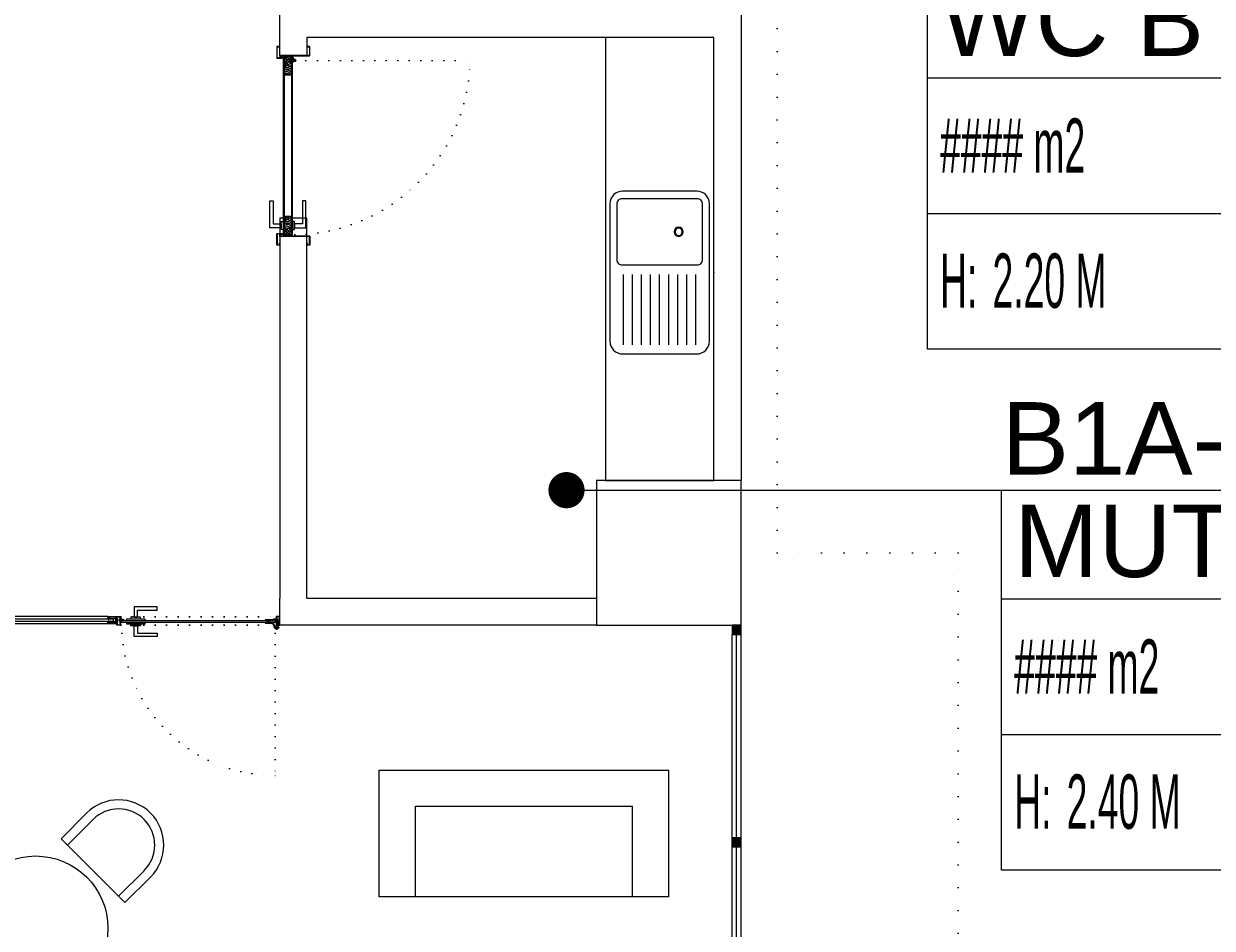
# Model space of a CAD drawing. Header units: metres. Extents: x -19121 to 152404, y -12107 to 46241.
# Drawn here: x 88043 to 88700, y 1433 to 1933 of the extents above; entities that cross this region are included whole.
import ezdxf
from ezdxf.enums import TextEntityAlignment as Align

# ---------------------------------------------------------------- set-up
doc = ezdxf.new("R2010")
doc.units = ezdxf.units.M
doc.header["$LTSCALE"] = 50
doc.header["$MEASUREMENT"] = 0
for name, pattern in [('DASHDOT', [25.4, 12.7, -6.35, 0, -6.35]), ('DOT2', [0.125, 0, -0.125]), ('HIDDEN', [0.375, 0.25, -0.125])]:
    doc.linetypes.add(name, pattern=pattern)
doc.layers.get('0').update_dxf_attribs({"color": 9, "lineweight": 9})
for name, color, linetype, lineweight in [('0 @ 1', 9, 'Continuous', 9), ('00', 9, 'Continuous', 9), ('01', 9, 'Continuous', 9), ('05', 9, 'Continuous', 9), ('05V', 9, 'Continuous', 9), ('06C', 9, 'Continuous', 9), ('06C @ 1', 9, 'Continuous', 9), ('06D', 9, 'Continuous', 9), ('07K', 9, 'Continuous', 9), ('09', 9, 'Continuous', 9), ('10', 9, 'Continuous', 9), ('12', 9, 'Continuous', 9), ('15', 9, 'Continuous', 9), ('20', 9, 'DOT2', 9), ('21_mahal200', 9, 'Continuous', 9)]:
    doc.layers.add(name, color=color, linetype=linetype, lineweight=lineweight)
doc.styles.add('Arial', font='arial.ttf', dxfattribs={"height": 2.5})
doc.styles.add('MuuM_TEXT-STANDART', font='ARIALN.TTF')
doc.dimstyles.new('MuuM_DIM200', dxfattribs={"dimscale": 20, "dimtxt": 2, "dimasz": 1, "dimexe": 1, "dimexo": 1, "dimgap": 1, "dimtad": 1, "dimdec": 1, "dimrnd": 0.5, "dimdsep": 46, "dimtxsty": 'MuuM_TEXT-STANDART', "dimblk": 'ARCHTICK', "dimcen": 0, "dimdle": 0.15, "dimclrd": 256, "dimclre": 256, "dimclrt": 256, "dimadec": 0, "dimazin": 0, "dimtfac": 5, "dimtdec": 1, "dimtix": 1, "dimtmove": 2, "dimatfit": 3, "dimldrblk": 'DOT', "dimfxl": 3, "dimfxlon": 1, "dimtolj": 1, "dimlwd": -1, "dimlwe": -1, "dimarcsym": 0})
pattern_1 = [(225, (-604.72494, -2171.82614), (-0.0883883476, 0.0883883476), []), (135, (-604.72494, -2171.82614), (0.0883883476, 0.0883883476), [])]

# ---------------------------------------------------------------- blocks, each defined once
blk = doc.blocks.new('p-kolon_80x80')
blk.add_lwpolyline([(-40, -40), (40, -40), (40, 40), (-40, 40)], close=True)
blk = doc.blocks.new('1.Bod.Ara.Sitatik Elk')
at = {"layer": '01'}
blk.add_blockref('p-kolon_80x80', (4400, -6990), dxfattribs=at)
blk = doc.blocks.new('_ArchTick')
at = {"color": 0, "linetype": 'ByBlock', "const_width": 0.15}
blk.add_lwpolyline([(-0.5, -0.5), (0.5, 0.5)], dxfattribs=at)
blk = doc.blocks.new('_Dot')
at = {"color": 0, "linetype": 'ByBlock', "lineweight": -2}
blk.add_line((-0.5, 0), (-1, 0), dxfattribs=at)
at = {"color": 0, "linetype": 'ByBlock', "const_width": 0.5}
blk.add_lwpolyline([(-0.25, 0, 1), (0.25, 0, 1)], format="xyb", close=True, dxfattribs=at)
blk = doc.blocks.new('0_roomno2')
blk.add_lwpolyline([(19.375, -10.5), (0, -10.5), (0, 0), (19.375, 0)], close=True)
for points in [[(0, -3), (19.375, -3)], [(8.125, -3), (8.125, -10.5)], [(11.875, -3), (11.875, -10.5)], [(15.625, -3), (15.625, -10.5)], [(0, -6.75), (8.125, -6.75)]]:
    blk.add_lwpolyline(points)
at = {"style": 'MuuM_TEXT-STANDART', "width": 0.6}
blk.add_text('H:', height=1.5, dxfattribs=at).set_placement((0.35, -8.608), align=Align.MIDDLE_LEFT)
at = {"style": 'Arial'}
blk.add_attdef('ODANO', (0, 1.17), '', height=2, dxfattribs=at)
blk.add_attdef('MEKANADI', text='', height=2, dxfattribs=at).set_placement((0.35, -3), align=Align.BOTTOM_LEFT)
at = {"style": 'MuuM_TEXT-STANDART', "width": 0.6}
for tag, p in [('YER01', (10, -4.5)), ('TAVAN01', (13.75, -4.5)), ('DUVAR01', (17.5, -4.5)), ('YER02', (10, -6.75)), ('TAVAN02', (13.75, -6.75)), ('DUVAR02', (17.5, -6.75)), ('YER03', (10, -9)), ('TAVAN03', (13.75, -9)), ('DUVAR03', (17.5, -9))]:
    blk.add_attdef(tag, text='', height=1.5, dxfattribs=at).set_placement(p, align=Align.MIDDLE_CENTER)
for tag, p in [('M2', (0.35, -4.875)), ('TEMIZTAVANYUKSEKLIGI', (1.8, -8.608))]:
    blk.add_attdef(tag, text='', height=1.5, dxfattribs=at).set_placement(p, align=Align.MIDDLE_LEFT)
blk = doc.blocks.new('gr-p-birim eleman')
blk.add_lwpolyline([(-1, 0), (0, 0), (0, 1), (-1, 1)], close=True)
blk = doc.blocks.new('p-tef_porsche')
at = {"linetype": 'Continuous', "lineweight": 13}
for p, q in [((-160, -80), (-160, 80)), ((-90, 80), (-160, 80)), ((-90, 80), (-90, -80)), ((40, 80), (40, -80)), ((40, 80), (110, 80)), ((110, -80), (110, 80)), ((-140, -60), (-140, 60)), ((-90, 60), (-140, 60)), ((-50, -60), (-50, 60)), ((0, 60), (-50, 60)), ((0, 60), (0, -60)), ((40, 60), (90, 60)), ((90, -60), (90, 60)), ((-90, -60), (-140, -60)), ((0, -60), (-50, -60)), ((40, -60), (90, -60)), ((-90, -80), (-160, -80)), ((40, -80), (110, -80))]:
    blk.add_line(p, q, dxfattribs=at)
blk = doc.blocks.new('m-mu-evye01-p')
for points in [[(-45, 9.5), (-45, 50.5, -0.414214), (-38, 57.5), (38, 57.5, -0.414214), (45, 50.5), (45, 9.5, -0.414214), (38, 2.5), (-38, 2.5, -0.414214)], [(-4, 9.5), (-4, 50.5, 0.414214), (-7, 53.5), (-38, 53.5, 0.414214), (-41, 50.5), (-41, 9.5, 0.414214), (-38, 6.5), (-7, 6.5, 0.414214)]]:
    blk.add_lwpolyline(points, format="xyb", close=True)
for points in [[(40, 50), (1, 50)], [(40, 45), (1, 45)], [(40, 40), (1, 40)], [(40, 35), (1, 35)], [(40, 30), (1, 30)], [(40, 25), (1, 25)], [(40, 20), (1, 20)], [(40, 15), (1, 15)], [(40, 10), (1, 10)]]:
    blk.add_lwpolyline(points)
for radius in [2.5, 2]:
    blk.add_circle((-22.5, 19.5), radius)
blk.add_point((0, 0))
blk = doc.blocks.new('p-kapı kolu')
for points in [[(2.2, 0), (2.2, -1.25), (-2.2, -1.25), (-2.2, 0), (2.2, 0)], [(1.225, -1.25), (1.225, -7.5), (-13.775, -7.5), (-13.775, -5.625), (-1.025, -5.625), (-1.025, -5.625), (-1.025, -1.25), (1.225, -1.25)]]:
    blk.add_lwpolyline(points)
blk = doc.blocks.new('K-AH-01')
at = {"layer": '09'}
h = blk.add_hatch(dxfattribs=at)
h.set_pattern_fill('LOGEND', color=256, scale=10, style=0)
h.set_pattern_definition([(7e-15, (-3944.073, -2726.897), (10, 10), [3, -7]), (7e-15, (-3944.073, -2726.397), (10, 10), [3, -7]), (7e-15, (-3943.573, -2725.397), (10, 10), [2, -8]), (7e-15, (-3943.073, -2724.397), (10, 10), [1.5, -8.5]), (7e-15, (-3943.073, -2723.397), (10, 10), [1, -9]), (7e-15, (-3945.573, -2722.397), (10, 10), [0.5, -2.5, 0.5, -6.5]), (7e-15, (-3944.073, -2721.897), (10, 10), [0.5, -4, 1.5, -4]), (7e-15, (-3942.073, -2721.397), (10, 10), [0.5, -0.5, 0.5, -8.5]), (7e-15, (-3942.573, -2720.897), (10, 10), [0.5, -9.5]), (7e-15, (-3943.073, -2719.897), (10, 10), [1.5, -8.5]), (7e-15, (-3943.073, -2718.897), (10, 10), [2, -8]), (7e-15, (-3943.573, -2717.897), (10, 10), [2.5, -3, 0.5, -4]), (90, (-3947.573, -2723.897), (-10, 10), [0.5, -1, 2.5, -6]), (90, (-3947.073, -2722.897), (-10, 10), [0.5, -0.5, 1.5, -7.5]), (90, (-3946.573, -2718.897), (-10, 10), [1, -9]), (90, (-3946.073, -2722.897), (-10, 10), [2, -3, 0.5, -4.5]), (90, (-3945.573, -2717.397), (-10, 10), [0.5, -9.5]), (90, (-3945.073, -2722.397), (-10, 10), [1.5, -8.5]), (90, (-3944.073, -2721.897), (-10, 10), [1, -9]), (90, (-3943.073, -2721.897), (-10, 10), [0.5, -1.5, 1.5, -6.5]), (90, (-3942.573, -2721.397), (-10, 10), [0.5, -9.5]), (90, (-3942.073, -2723.397), (-10, 10), [1.4, -8.6]), (90, (-3941.573, -2725.397), (-10, 10), [1, -9]), (90, (-3940.573, -2721.397), (-10, 10), [0.5, -9.5]), (90, (-3939.573, -2721.897), (-10, 10), [1.5, -8.5]), (90, (-3938.573, -2721.897), (-10, 10), [1.5, -8.5]), (45, (-3940.073, -2725.8966), (1e-15, 10), [0.7071, -0.7071, 0.7071, -12.020836]), (45, (-3942.073, -2723.3966), (1e-15, 10), [1.4142, -12.727936]), (45, (-3946.073, -2718.3966), (1e-15, 10), [1.4142, -12.727936]), (45, (-3944.073, -2720.8966), (1e-15, 10), [1.4142, -12.727936]), (45, (-3943.573, -2722.8966), (1e-15, 10), [1.4142, -12.727936]), (45, (-3940.573, -2724.8966), (1e-15, 10), [1.4142, -12.727936]), (45, (-3941.573, -2724.3966), (1e-15, 10), [2.12132, -12.020816]), (45, (-3944.573, -2719.8966), (1e-15, 10), [0.7071, -13.435036]), (45, (-3945.073, -2718.8966), (1e-15, 10), [0.7071, -13.435036]), (45, (-3941.073, -2718.8966), (1e-15, 10), [0.7071, -13.435036]), (45, (-3945.073, -2723.8966), (1e-15, 10), [0.7071, -13.435036]), (45, (-3939.573, -2720.3966), (1e-15, 10), [0.7071, -13.435036]), (45, (-3943.073, -2721.3966), (1e-15, 10), [0.7071, -13.435036]), (45, (-3942.073, -2720.3966), (1e-15, 10), [0.7071, -13.435036]), (135, (-3942.573, -2722.3966), (-10, 1e-15), [0.7071, -0.7071, 2.12132, -10.606616]), (135, (-3941.073, -2722.3966), (-10, 1e-15), [0.7071, -13.435036]), (135, (-3941.073, -2725.8966), (-10, 1e-15), [0.7071, -13.435036]), (135, (-3943.073, -2723.3966), (-10, 1e-15), [0.7071, -13.435036]), (135, (-3941.573, -2721.3966), (-10, 1e-15), [0.7071, -13.435036]), (135, (-3944.073, -2723.8966), (-10, 1e-15), [0.7071, -13.435036]), (135, (-3940.073, -2723.8966), (-10, 1e-15), [0.7071, -13.435036]), (135, (-3947.073, -2726.8966), (-10, 1e-15), [0.7071, -13.435036]), (135, (-3946.573, -2726.3966), (-10, 1e-15), [1.4142, -12.727936]), (135, (-3946.073, -2725.8966), (-10, 1e-15), [1.4142, -12.727936]), (135, (-3945.073, -2725.8966), (-10, 1e-15), [1.4142, -12.727936]), (135, (-3944.573, -2724.8966), (-10, 1e-15), [1.4142, -12.727936]), (135, (-3940.573, -2720.8966), (-10, 1e-15), [1.4142, -12.727936]), (135, (-3938.573, -2725.8966), (-10, 1e-15), [1.4142, -12.727936]), (135, (-3938.073, -2717.8966), (-10, 1e-15), [1.4142, -12.727936]), (135, (-3938.073, -2718.8966), (-10, 1e-15), [1.4142, -12.727936]), (135, (-3939.073, -2719.3966), (-10, 1e-15), [1.4142, -12.727936]), (135, (-3946.073, -2719.3966), (-10, 1e-15), [2.12132, -12.020816]), (135, (-3939.573, -2720.3966), (-10, 1e-15), [2.12132, -12.020816]), (26.56505, (-3945.0727, -2717.3966), (10, 4e-09), [1.118, -21.24268]), (26.56505, (-3945.0727, -2722.3966), (10, 4e-09), [1.118, -21.24268]), (26.56505, (-3944.0727, -2719.3966), (10, 4e-09), [1.118, -21.24268]), (26.56505, (-3941.0727, -2726.3966), (10, 4e-09), [1.118, -21.24268]), (26.56505, (-3941.5727, -2725.3966), (10, 4e-09), [1.118, -21.24268]), (26.56505, (-3944.5727, -2723.3966), (10, 4e-09), [1.118, -21.24268]), (26.56505, (-3944.5727, -2718.3966), (10, 4e-09), [1.118, -21.24268]), (26.56505, (-3941.5727, -2721.3966), (10, 4e-09), [2.236, -20.12468]), (63.43495, (-3941.5727, -2719.8966), (5e-10, 10), [1.118, -21.24268]), (63.43495, (-3940.0727, -2722.8966), (5e-10, 10), [1.118, -21.24268]), (63.43495, (-3945.0727, -2720.8966), (5e-10, 10), [1.118, -21.24268]), (63.43495, (-3947.0727, -2720.3966), (5e-10, 10), [1.118, -21.24268]), (63.43495, (-3941.0727, -2722.3966), (5e-10, 10), [1.118, -21.24268]), (63.43495, (-3942.0727, -2722.3966), (5e-10, 10), [1.118, -21.24268]), (63.43495, (-3946.0727, -2720.8966), (5e-10, 10), [2.236, -20.12468]), (63.43495, (-3938.5727, -2724.3966), (5e-10, 10), [2.236, -20.12468]), (63.43495, (-3939.5727, -2723.8966), (5e-10, 10), [2.236, -20.12468]), (116.56505, (-3947.5727, -2725.3966), (-4e-09, 10), [1.118, -21.24268]), (116.56505, (-3947.5727, -2719.8966), (-4e-09, 10), [1.118, -21.24268]), (116.56505, (-3945.5727, -2726.8966), (-4e-09, 10), [1.118, -21.24268]), (116.56505, (-3946.5727, -2717.8966), (-4e-09, 10), [1.118, -21.24268]), (116.56505, (-3945.5727, -2723.8966), (-4e-09, 10), [1.118, -21.24268]), (116.56505, (-3943.5727, -2722.8966), (-4e-09, 10), [1.118, -21.24268]), (116.56505, (-3942.5727, -2720.8966), (-4e-09, 10), [1.118, -21.24268]), (116.56505, (-3947.0727, -2724.8966), (3.2e-06, 10.0000016), [1.118, -21.24268]), (116.56505, (-3944.5727, -2723.3966), (-4e-09, 10), [1.118, -21.24268]), (116.56505, (-3941.5727, -2724.3966), (-4e-09, 10), [1.118, -21.24268]), (116.56505, (-3940.5727, -2723.3966), (-4e-09, 10), [1.118, -21.24268]), (116.56505, (-3938.5727, -2720.3966), (-4e-09, 10), [1.118, -21.24268]), (116.56505, (-3946.0727, -2717.3966), (-4e-09, 10), [1.118, -21.24268]), (116.56505, (-3947.5727, -2717.8966), (-4e-09, 10), [2.236, -20.12468]), (116.56505, (-3946.0727, -2724.8966), (-4e-09, 10), [2.236, -20.12468]), (153.43495, (-3947.5727, -2726.3966), (-10, 5e-10), [1.118, -21.24268]), (153.43495, (-3939.0727, -2726.8966), (-10, 5e-10), [1.118, -21.24268]), (153.43495, (-3939.5727, -2721.8966), (-10, 5e-10), [1.118, -21.24268]), (153.43495, (-3943.5727, -2725.3966), (-10, 5e-10), [1.118, -21.24268]), (153.43495, (-3944.0727, -2726.3966), (-10, 5e-10), [1.118, -21.24268]), (153.43495, (-3943.0727, -2724.3966), (-10, 5e-10), [1.118, -21.24268]), (153.43495, (-3940.0727, -2718.3966), (-10, 5e-10), [1.118, -21.24268]), (153.43495, (-3939.0727, -2717.8966), (-10, 5e-10), [2.236, -20.12468])])
h.paths.add_polyline_path([(10.77, 6.46), (10.77, 2.46), (0.77, 2.46), (0.77, 6.46)])
h = blk.add_hatch(dxfattribs=at)
h.set_pattern_fill('LOGEND', color=256, scale=10, style=0)
h.set_pattern_definition([(7e-15, (-3938.781, -2726.897), (10, 10), [3, -7]), (7e-15, (-3938.781, -2726.397), (10, 10), [3, -7]), (7e-15, (-3938.281, -2725.397), (10, 10), [2, -8]), (7e-15, (-3937.781, -2724.397), (10, 10), [1.5, -8.5]), (7e-15, (-3937.781, -2723.397), (10, 10), [1, -9]), (7e-15, (-3940.281, -2722.397), (10, 10), [0.5, -2.5, 0.5, -6.5]), (7e-15, (-3938.781, -2721.897), (10, 10), [0.5, -4, 1.5, -4]), (7e-15, (-3936.781, -2721.397), (10, 10), [0.5, -0.5, 0.5, -8.5]), (7e-15, (-3937.281, -2720.897), (10, 10), [0.5, -9.5]), (7e-15, (-3937.781, -2719.897), (10, 10), [1.5, -8.5]), (7e-15, (-3937.781, -2718.897), (10, 10), [2, -8]), (7e-15, (-3938.281, -2717.897), (10, 10), [2.5, -3, 0.5, -4]), (90, (-3942.281, -2723.897), (-10, 10), [0.5, -1, 2.5, -6]), (90, (-3941.781, -2722.897), (-10, 10), [0.5, -0.5, 1.5, -7.5]), (90, (-3941.281, -2718.897), (-10, 10), [1, -9]), (90, (-3940.781, -2722.897), (-10, 10), [2, -3, 0.5, -4.5]), (90, (-3940.281, -2717.397), (-10, 10), [0.5, -9.5]), (90, (-3939.781, -2722.397), (-10, 10), [1.5, -8.5]), (90, (-3938.781, -2721.897), (-10, 10), [1, -9]), (90, (-3937.781, -2721.897), (-10, 10), [0.5, -1.5, 1.5, -6.5]), (90, (-3937.281, -2721.397), (-10, 10), [0.5, -9.5]), (90, (-3936.781, -2723.397), (-10, 10), [1.4, -8.6]), (90, (-3936.281, -2725.397), (-10, 10), [1, -9]), (90, (-3935.281, -2721.397), (-10, 10), [0.5, -9.5]), (90, (-3934.281, -2721.897), (-10, 10), [1.5, -8.5]), (90, (-3933.281, -2721.897), (-10, 10), [1.5, -8.5]), (45, (-3934.781, -2725.8966), (1e-15, 10), [0.7071, -0.7071, 0.7071, -12.020836]), (45, (-3936.781, -2723.3966), (1e-15, 10), [1.4142, -12.727936]), (45, (-3940.781, -2718.3966), (1e-15, 10), [1.4142, -12.727936]), (45, (-3938.781, -2720.8966), (1e-15, 10), [1.4142, -12.727936]), (45, (-3938.281, -2722.8966), (1e-15, 10), [1.4142, -12.727936]), (45, (-3935.281, -2724.8966), (1e-15, 10), [1.4142, -12.727936]), (45, (-3936.281, -2724.3966), (1e-15, 10), [2.12132, -12.020816]), (45, (-3939.281, -2719.8966), (1e-15, 10), [0.7071, -13.435036]), (45, (-3939.781, -2718.8966), (1e-15, 10), [0.7071, -13.435036]), (45, (-3935.781, -2718.8966), (1e-15, 10), [0.7071, -13.435036]), (45, (-3939.781, -2723.8966), (1e-15, 10), [0.7071, -13.435036]), (45, (-3934.281, -2720.3966), (1e-15, 10), [0.7071, -13.435036]), (45, (-3937.781, -2721.3966), (1e-15, 10), [0.7071, -13.435036]), (45, (-3936.781, -2720.3966), (1e-15, 10), [0.7071, -13.435036]), (135, (-3937.281, -2722.3966), (-10, 1e-15), [0.7071, -0.7071, 2.12132, -10.606616]), (135, (-3935.781, -2722.3966), (-10, 1e-15), [0.7071, -13.435036]), (135, (-3935.781, -2725.8966), (-10, 1e-15), [0.7071, -13.435036]), (135, (-3937.781, -2723.3966), (-10, 1e-15), [0.7071, -13.435036]), (135, (-3936.281, -2721.3966), (-10, 1e-15), [0.7071, -13.435036]), (135, (-3938.781, -2723.8966), (-10, 1e-15), [0.7071, -13.435036]), (135, (-3934.781, -2723.8966), (-10, 1e-15), [0.7071, -13.435036]), (135, (-3941.781, -2726.8966), (-10, 1e-15), [0.7071, -13.435036]), (135, (-3941.281, -2726.3966), (-10, 1e-15), [1.4142, -12.727936]), (135, (-3940.781, -2725.8966), (-10, 1e-15), [1.4142, -12.727936]), (135, (-3939.781, -2725.8966), (-10, 1e-15), [1.4142, -12.727936]), (135, (-3939.281, -2724.8966), (-10, 1e-15), [1.4142, -12.727936]), (135, (-3935.281, -2720.8966), (-10, 1e-15), [1.4142, -12.727936]), (135, (-3933.281, -2725.8966), (-10, 1e-15), [1.4142, -12.727936]), (135, (-3932.781, -2717.8966), (-10, 1e-15), [1.4142, -12.727936]), (135, (-3932.781, -2718.8966), (-10, 1e-15), [1.4142, -12.727936]), (135, (-3933.781, -2719.3966), (-10, 1e-15), [1.4142, -12.727936]), (135, (-3940.781, -2719.3966), (-10, 1e-15), [2.12132, -12.020816]), (135, (-3934.281, -2720.3966), (-10, 1e-15), [2.12132, -12.020816]), (26.56505, (-3939.7813, -2717.3966), (10, 4e-09), [1.118, -21.24268]), (26.56505, (-3939.7813, -2722.3966), (10, 4e-09), [1.118, -21.24268]), (26.56505, (-3938.7813, -2719.3966), (10, 4e-09), [1.118, -21.24268]), (26.56505, (-3935.7813, -2726.3966), (10, 4e-09), [1.118, -21.24268]), (26.56505, (-3936.2813, -2725.3966), (10, 4e-09), [1.118, -21.24268]), (26.56505, (-3939.2813, -2723.3966), (10, 4e-09), [1.118, -21.24268]), (26.56505, (-3939.2813, -2718.3966), (10, 4e-09), [1.118, -21.24268]), (26.56505, (-3936.2813, -2721.3966), (10, 4e-09), [2.236, -20.12468]), (63.43495, (-3936.2813, -2719.8966), (5e-10, 10), [1.118, -21.24268]), (63.43495, (-3934.7813, -2722.8966), (5e-10, 10), [1.118, -21.24268]), (63.43495, (-3939.7813, -2720.8966), (5e-10, 10), [1.118, -21.24268]), (63.43495, (-3941.7813, -2720.3966), (5e-10, 10), [1.118, -21.24268]), (63.43495, (-3935.7813, -2722.3966), (5e-10, 10), [1.118, -21.24268]), (63.43495, (-3936.7813, -2722.3966), (5e-10, 10), [1.118, -21.24268]), (63.43495, (-3940.7813, -2720.8966), (5e-10, 10), [2.236, -20.12468]), (63.43495, (-3933.2813, -2724.3966), (5e-10, 10), [2.236, -20.12468]), (63.43495, (-3934.2813, -2723.8966), (5e-10, 10), [2.236, -20.12468]), (116.56505, (-3942.2813, -2725.3966), (-4e-09, 10), [1.118, -21.24268]), (116.56505, (-3942.2813, -2719.8966), (-4e-09, 10), [1.118, -21.24268]), (116.56505, (-3940.2813, -2726.8966), (-4e-09, 10), [1.118, -21.24268]), (116.56505, (-3941.2813, -2717.8966), (-4e-09, 10), [1.118, -21.24268]), (116.56505, (-3940.2813, -2723.8966), (-4e-09, 10), [1.118, -21.24268]), (116.56505, (-3938.2813, -2722.8966), (-4e-09, 10), [1.118, -21.24268]), (116.56505, (-3937.2813, -2720.8966), (-4e-09, 10), [1.118, -21.24268]), (116.56505, (-3941.7813, -2724.8966), (3.2e-06, 10.0000016), [1.118, -21.24268]), (116.56505, (-3939.2813, -2723.3966), (-4e-09, 10), [1.118, -21.24268]), (116.56505, (-3936.2813, -2724.3966), (-4e-09, 10), [1.118, -21.24268]), (116.56505, (-3935.2813, -2723.3966), (-4e-09, 10), [1.118, -21.24268]), (116.56505, (-3933.2813, -2720.3966), (-4e-09, 10), [1.118, -21.24268]), (116.56505, (-3940.7813, -2717.3966), (-4e-09, 10), [1.118, -21.24268]), (116.56505, (-3942.2813, -2717.8966), (-4e-09, 10), [2.236, -20.12468]), (116.56505, (-3940.7813, -2724.8966), (-4e-09, 10), [2.236, -20.12468]), (153.43495, (-3942.2813, -2726.3966), (-10, 5e-10), [1.118, -21.24268]), (153.43495, (-3933.7813, -2726.8966), (-10, 5e-10), [1.118, -21.24268]), (153.43495, (-3934.2813, -2721.8966), (-10, 5e-10), [1.118, -21.24268]), (153.43495, (-3938.2813, -2725.3966), (-10, 5e-10), [1.118, -21.24268]), (153.43495, (-3938.7813, -2726.3966), (-10, 5e-10), [1.118, -21.24268]), (153.43495, (-3937.7813, -2724.3966), (-10, 5e-10), [1.118, -21.24268]), (153.43495, (-3934.7813, -2718.3966), (-10, 5e-10), [1.118, -21.24268]), (153.43495, (-3933.7813, -2717.8966), (-10, 5e-10), [2.236, -20.12468])])
h.paths.add_polyline_path([(89.06, 2.47), (89.06, 6.46), (99.06, 6.47), (99.06, 2.47)])
at = {"layer": '10'}
for points in [[(-0.44, -1.7), (1.3, -1.7, 0.414214), (1.6, -1.4), (1.6, 1.1, 0.414214), (1.3, 1.4, 0.414214), (1, 1.1), (1, 0.2), (0.2, 0.2), (0.2, 16.4, 0.414214), (-0.1, 16.7), (-4.6, 16.7, 0.414214), (-4.9, 16.4), (-4.9, 15.3, 0.414214), (-4.6, 15), (-3.5, 15), (-3.5, 15.2), (-4.6, 15.2, -0.414214), (-4.7, 15.3), (-4.7, 16.4, -0.414214), (-4.6, 16.5), (-0.2, 16.5), (-0.1, 16.5, -0.414214), (0, 16.4), (0, 0), (1.2, 0), (1.2, 1.1, -0.414214), (1.3, 1.2, -0.414214), (1.4, 1.1), (1.4, -1.4, -0.414214), (1.3, -1.5), (-0.44, -1.5), (-4.6, -1.5, -0.414214), (-4.7, -1.4), (-4.7, -0.3, -0.414214), (-4.6, -0.2), (-3.5, -0.2), (-3.5, 0), (-4.6, 0, 0.414214), (-4.9, -0.3), (-4.9, -1.4, 0.414214), (-4.6, -1.7)], [(100.44, -1.7), (98.7, -1.7, -0.414214), (98.4, -1.4), (98.4, 1.1, -0.414214), (98.7, 1.4, -0.414214), (99, 1.1), (99, 0.2), (99.8, 0.2), (99.8, 16.4, -0.414214), (100.1, 16.7), (104.6, 16.7, -0.414214), (104.9, 16.4), (104.9, 15.3, -0.414214), (104.6, 15), (103.5, 15), (103.5, 15.2), (104.6, 15.2, 0.414214), (104.7, 15.3), (104.7, 16.4, 0.414214), (104.6, 16.5), (100.2, 16.5), (100.1, 16.5, 0.414214), (100, 16.4), (100, 0), (98.8, 0), (98.8, 1.1, 0.414214), (98.7, 1.2, 0.414214), (98.6, 1.1), (98.6, -1.4, 0.414214), (98.7, -1.5), (100.44, -1.5), (104.6, -1.5, 0.414214), (104.7, -1.4), (104.7, -0.3, 0.414214), (104.6, -0.2), (103.5, -0.2), (103.5, 0), (104.6, 0, -0.414214), (104.9, -0.3), (104.9, -1.4, -0.414214), (104.6, -1.7)], [(2.15, 7.6), (0.77, 6.96), (0.77, 4.09), (0.57, 4.09), (0.57, 7.09), (2.04, 7.77, -14.796002)]]:
    blk.add_lwpolyline(points, format="xyb", close=True, dxfattribs=at)
blk.add_circle((2.72, 8.09), 0.55, dxfattribs=at)
at = {"layer": '12'}
for points in [[(0.77, 6.46), (99.06, 6.47), (99.06, 6.97), (0.77, 6.96)], [(0.77, 2.46), (10.77, 2.46), (10.77, 6.46), (0.77, 6.46)], [(0.77, 2.46), (99.06, 2.46), (99.06, 1.96), (0.77, 1.96)], [(89.06, 2.46), (99.06, 2.46), (99.06, 6.47), (89.06, 6.47)]]:
    blk.add_lwpolyline(points, close=True, dxfattribs=at)
at = {"layer": '20'}
blk.add_lwpolyline([(2.72, 8.09), (2.72, 105.23)], dxfattribs=at)
at = {"layer": '20', "linetype": 'HIDDEN'}
for points in [[(1.97, 6.89), (1.97, 5.39), (3.47, 5.39), (3.47, 6.89)], [(2.17, 7.58), (2.17, 5.59), (3.27, 5.59), (3.27, 7.58)]]:
    blk.add_lwpolyline(points, dxfattribs=at)
at = {"layer": '20'}
blk.add_arc((0.77, 6.96), 98.29, 357.08416, 88.86324, dxfattribs=at)
at = {"layer": '06C @ 1', "xscale": -1, "rotation": 180}
blk.add_blockref('p-kapı kolu', (94.06, 6.97), dxfattribs=at)
at = {"layer": '06C @ 1'}
blk.add_blockref('p-kapı kolu', (94.06, 1.96), dxfattribs=at)
blk = doc.blocks.new('prf-10x10')
blk.add_lwpolyline([(-5, -5), (5, -5), (5, 5), (-5, 5)], close=True)
at = {"color": 255}
blk.add_solid([(-5, -5), (5, -5), (-5, 5), (5, 5)], dxfattribs=at)
at = {"layer": '10'}
blk.add_point((0, 0), dxfattribs=at)
blk = doc.blocks.new('p-dog-ser-720')
at = {"layer": '06D'}
for points in [[(0, 0), (0, 715)], [(5, 0), (5, 715)]]:
    blk.add_lwpolyline(points, dxfattribs=at)
at = {"layer": '15'}
blk.add_lwpolyline([(2.5, 0), (2.5, 715)], dxfattribs=at)
at = {"layer": '10', "xscale": 0.5, "yscale": 0.5, "rotation": 180}
for p in [(2.5, 717.5), (2.5, 600), (2.5, 480), (2.5, 360), (2.5, 240), (2.5, 120), (2.5, 2.5)]:
    blk.add_blockref('prf-10x10', p, dxfattribs=at)
blk = doc.blocks.new('g-kapı kolu-p')
for points in [[(11.85, 8.21), (-0.95, 8.21), (-0.95, 2.41), (0.95, 2.41), (0.95, 6.31), (11.85, 6.31), (11.85, 8.21)], [(11.85, -8.21), (-0.95, -8.21), (-0.95, -2.41), (0.95, -2.41), (0.95, -6.31), (11.85, -6.31), (11.85, -8.21)]]:
    blk.add_lwpolyline(points)
for points in [[(-5, 0.5), (5, 0.5), (5, 1.5), (-5, 1.5)], [(-2.65, 1.5), (2.65, 1.5), (2.65, 2.41), (-2.65, 2.41)], [(-5, -1.5), (5, -1.5), (5, -0.5), (-5, -0.5)], [(-2.65, -1.5), (2.65, -1.5), (2.65, -2.41), (-2.65, -2.41)]]:
    blk.add_lwpolyline(points, close=True)
blk = doc.blocks.new('k-cambölme-kapı-p')
at = {"layer": '10'}
h = blk.add_hatch(dxfattribs=at)
h.set_pattern_fill('NET', color=256, angle=135, style=0)
h.set_pattern_definition([(135, (3753.7029, 560.85184), (-0.0883883476, -0.0883883476), []), (225, (3753.7029, 560.85184), (0.0883883476, -0.0883883476), [])])
h.paths.add_polyline_path([(2.08, -0.06), (2.08, 0.02), (2.07, 0.04), (2.05, 0.07), (2.01, 0.09), (1.98, 0.1), (1.97, 0.1), (1.97, -0.29), (1.94, -0.29), (1.94, -0.43), (1.88, -0.49), (1.67, -0.49), (1.82, -0.29), (1.73, -0.29), (1.53, -0.5), (1.44, -0.5), (1.62, -0.32), (1.62, -0.29), (1.51, -0.29), (1.34, -0.42), (1.32, -0.44), (1.3, -0.48), (1.29, -0.51), (1.26, -0.57), (1.26, -0.31), (1.32, -0.29), (1.23, -0.29), (1.23, -0.53), (1.23, -0.59), (1.24, -0.62), (1.26, -0.64), (3.47, -0.64), (3.47, -0.58), (3.38, -0.35), (3.38, -0.3), (3.42, -0.25), (3.42, -0.2), (3.38, -0.16), (2.73, -0.16), (2.74, -0.2), (2.91, -0.2, -1), (2.91, -0.25)])
h.paths.add_polyline_path([(2.05, -0.18), (2.05, -0.21), (2.08, -0.23), (2.11, -0.24), (2.15, -0.25), (2.95, -0.27), (2.92, -0.29), (2.55, -0.29), (2.54, -0.31), (2.52, -0.33), (2.5, -0.34), (2.48, -0.34), (2.46, -0.34), (2.44, -0.32), (2.42, -0.3), (2.08, -0.3), (1.99, -0.11), (1.99, -0.07), (2.05, -0.07)], flags=16)
h.paths.add_polyline_path([(2.41, -0.34), (2.51, -0.5), (2.08, -0.5), (2.08, -0.34)], flags=16)
h.paths.add_polyline_path([(2.55, -0.33), (2.89, -0.33), (2.94, -0.33), (3.28, -0.34, 0.166992), (3.34, -0.55), (2.72, -0.55), (2.55, -0.36)], flags=16)
h.paths.add_polyline_path([(3.02, -0.22), (3.02, -0.2), (3.33, -0.2, 0.10606), (3.29, -0.33), (3.01, -0.27)], flags=16)
h = blk.add_hatch(dxfattribs=at)
h.set_pattern_fill('NET', color=256, angle=135, style=0)
h.set_pattern_definition([(45, (474.94443, 2280.71206), (0.0883883476, -0.0883883476), []), (315, (474.94443, 2280.71206), (-0.0883883476, -0.0883883476), [])])
h.paths.add_polyline_path([(87.27, -0.16), (87.26, -0.2), (87.09, -0.2, 1), (87.09, -0.25), (87.92, -0.25), (87.92, -0.01), (87.93, 0.03), (87.96, 0.05), (88, 0.07), (88.03, 0.07), (88.03, -0.29), (88.06, -0.29), (88.06, -0.43), (88.12, -0.49), (88.33, -0.49), (88.18, -0.29), (88.27, -0.29), (88.47, -0.5), (88.56, -0.5), (88.38, -0.32), (88.38, -0.29), (88.49, -0.29), (88.66, -0.42), (88.68, -0.44), (88.7, -0.48), (88.71, -0.51), (88.74, -0.57), (88.74, -0.31), (88.68, -0.29), (88.77, -0.29), (88.77, -0.53), (88.77, -0.59), (88.76, -0.62), (88.74, -0.64), (86.53, -0.64), (86.53, -0.58), (86.62, -0.35), (86.62, -0.3), (86.58, -0.25), (86.58, -0.2), (86.62, -0.16)])
h.paths.add_polyline_path([(87.28, -0.55), (87.45, -0.36), (87.45, -0.33), (87.11, -0.33), (87.06, -0.33), (87.03, -0.31), (86.99, -0.27), (86.98, -0.22), (86.98, -0.2), (86.67, -0.2, -0.292264), (86.66, -0.55)], flags=16)
h.paths.add_polyline_path([(87.48, -0.51), (87.59, -0.51), (87.53, -0.43)], flags=16)
h.paths.add_polyline_path([(87.56, -0.4), (87.69, -0.5), (87.92, -0.5), (87.92, -0.34), (87.59, -0.34)], flags=16)
h.paths.add_polyline_path([(87.62, -0.53), (87.71, -0.62), (87.71, -0.53)], flags=16)
for points in [[(1.97, -0.29), (1.97, 2.13), (2.05, 2.13), (2.05, 2.28, 0.414214), (1.89, 2.44), (0.08, 2.44, 0.414214), (0, 2.36), (0, -2.36, 0.414214), (0.08, -2.44), (2.05, -2.44), (2.05, -2.25), (2.05, -2.23), (2.05, -2.23), (2.05, -2.23), (2.05, -2.23), (2.05, -2.23), (2.05, -0.89)], [(88.03, -0.29), (88.03, 2.13), (87.95, 2.13), (87.95, 2.28, -0.414214), (88.11, 2.44), (89.92, 2.44, -0.414214), (90, 2.36), (90, -2.36, -0.414214), (89.92, -2.44), (87.95, -2.44), (87.95, -2.25), (87.95, -2.23), (87.95, -2.23), (87.95, -2.23), (87.95, -2.23), (87.95, -2.23), (87.95, -0.89)], [(1.51, -0.29), (1.34, -0.42), (1.32, -0.44), (1.3, -0.48), (1.29, -0.51), (1.26, -0.57), (1.26, -0.31), (1.32, -0.29), (1.23, -0.29), (1.23, -0.53), (1.23, -0.59), (1.24, -0.62), (1.26, -0.64), (3.47, -0.64), (3.47, -0.58), (3.38, -0.35), (3.38, -0.3), (3.42, -0.25), (3.42, -0.2), (3.38, -0.16), (2.73, -0.16), (2.74, -0.2), (2.91, -0.2, -1), (2.91, -0.25, -1)], [(88.49, -0.29), (88.66, -0.42), (88.68, -0.44), (88.7, -0.48), (88.71, -0.51), (88.74, -0.57), (88.74, -0.31), (88.68, -0.29), (88.77, -0.29), (88.77, -0.53), (88.77, -0.59), (88.76, -0.62), (88.74, -0.64), (86.53, -0.64), (86.53, -0.58), (86.62, -0.35), (86.62, -0.3), (86.58, -0.25), (86.58, -0.2), (86.62, -0.16), (87.27, -0.16), (87.26, -0.2), (87.09, -0.2, 1), (87.09, -0.25, 1)], [(86.66, -0.55), (87.28, -0.55), (87.45, -0.36), (87.45, -0.33), (87.11, -0.33), (87.06, -0.33), (87.03, -0.31), (86.99, -0.27), (86.98, -0.22), (86.98, -0.2), (86.67, -0.2, 1)]]:
    blk.add_lwpolyline(points, format="xyb", dxfattribs=at)
for points in [[(1.82, 2.27), (0.16, 2.27), (0.16, 2.03), (0.38, 2.03), (0.38, 1.92), (0.22, 1.92), (0.22, 1.16), (0.35, 1.16), (0.35, -0.41), (0.22, -0.41), (0.22, -1.23), (0.36, -1.23), (0.36, -1.38), (0.16, -1.38), (0.16, -2.24), (1.82, -2.24), (1.82, -1.72), (1.62, -1.72), (1.62, -1.58), (1.82, -1.58), (1.82, -1.37), (1.61, -1.37), (1.61, -1.24), (1.74, -1.24), (1.74, -0.85), (1.06, -0.85), (1.06, -0.13), (1.5, -0.13), (1.5, 1.92), (1.57, 2.03), (1.82, 2.03), (1.82, 2.27)], [(0.69, 3.63), (0.69, 2.44)], [(0.69, 2.27), (0.69, -0.24), (1.06, -0.24)], [(1.06, 2.44), (1.06, 2.86)], [(1.06, -0.13), (1.06, 2.27)], [(1.5, 1.92), (1.06, 1.92)], [(1.17, 1.92), (1.17, -0.13)], [(2.91, -0.25), (2.08, -0.06), (2.08, 0.02), (2.07, 0.04), (2.05, 0.07), (2.01, 0.09), (1.98, 0.1), (1.97, 0.1)], [(3.84, 0.88), (2.63, 3.22)], [(4.07, 1.27), (2.67, 3.99)], [(8.14, 0.88), (8.14, 1.27), (4.07, 1.27)], [(5.3, 0.88), (5.3, -0.16)], [(5.5, 1.27), (5.77, 0.97), (5.77, 0.88)], [(5.59, 0.88), (5.59, -0.16)], [(6.76, 1.27), (6.49, 0.97), (6.49, 0.88)], [(6.67, 0.88), (6.67, -0.16)], [(6.96, 0.88), (6.96, -0.16)], [(87.09, -0.25), (87.92, -0.25), (87.92, -0.01), (87.93, 0.03), (87.96, 0.05), (88, 0.07), (88.03, 0.07)], [(88.18, 2.27), (89.84, 2.27), (89.84, 2.03), (89.62, 2.03), (89.62, 1.92), (89.78, 1.92), (89.78, 1.16), (89.65, 1.16), (89.65, -0.41), (89.78, -0.41), (89.78, -1.23), (89.64, -1.23), (89.64, -1.38), (89.84, -1.38), (89.84, -2.24), (88.18, -2.24), (88.18, -1.72), (88.38, -1.72), (88.38, -1.58), (88.18, -1.58), (88.18, -1.37), (88.39, -1.37), (88.39, -1.24), (88.26, -1.24), (88.26, -0.85), (88.94, -0.85), (88.94, -0.13), (88.5, -0.13), (88.5, 1.92), (88.43, 2.03), (88.18, 2.03), (88.18, 2.27)], [(2.05, -0.89), (3.59, -0.89), (3.59, -0.64), (1.23, -0.64), (1.23, -0.29), (1.97, -0.29)], [(1.62, -0.29), (1.62, -0.32), (1.44, -0.5), (1.53, -0.5), (1.73, -0.29)], [(1.82, -0.29), (1.67, -0.49), (1.88, -0.49), (1.94, -0.43), (1.94, -0.29)], [(3.34, -0.55), (2.72, -0.55), (2.55, -0.36), (2.55, -0.33), (2.89, -0.33), (2.94, -0.33)], [(3.28, -0.34), (3.28, -0.34), (2.94, -0.33)], [(3.01, -0.27), (3.02, -0.22), (3.02, -0.2), (3.33, -0.2)], [(3.01, -0.27), (3.29, -0.33), (3.29, -0.33)], [(4.06, -0.16), (4.06, -0.55), (8.14, -0.55)], [(8.14, -0.55), (8.14, -0.16)], [(87.95, -0.89), (86.41, -0.89), (86.41, -0.64), (88.77, -0.64), (88.77, -0.29), (88.03, -0.29)], [(87.59, -0.51), (87.53, -0.43), (87.48, -0.51), (87.59, -0.51)], [(88.18, -0.29), (88.33, -0.49), (88.12, -0.49), (88.06, -0.43), (88.06, -0.29)], [(88.38, -0.29), (88.38, -0.32), (88.56, -0.5), (88.47, -0.5), (88.27, -0.29)]]:
    blk.add_lwpolyline(points, dxfattribs=at)
at = {"layer": '10', "linetype": 'DASHDOT', "ltscale": 0.05}
for points in [[(3.22, 3.63), (0.2, 3.63)], [(1.71, 2.14), (1.71, 4.9)], [(6.13, 1.44), (6.13, -0.55)]]:
    blk.add_lwpolyline(points, dxfattribs=at)
at = {"layer": '10'}
for points in [[(1.99, -0.07), (2.05, -0.07), (2.05, -0.18), (2.05, -0.21), (2.08, -0.23), (2.11, -0.24), (2.15, -0.25), (2.95, -0.27), (2.92, -0.29), (2.55, -0.29), (2.54, -0.31), (2.52, -0.33), (2.5, -0.34), (2.48, -0.34), (2.46, -0.34), (2.44, -0.32), (2.42, -0.3), (2.08, -0.3), (1.99, -0.11)], [(2.08, -0.5), (2.08, -0.34), (2.41, -0.34), (2.51, -0.5), (2.51, -0.5)], [(87.92, -0.5), (87.92, -0.34), (87.59, -0.34), (87.56, -0.4), (87.69, -0.5)], [(87.62, -0.53), (87.71, -0.53), (87.71, -0.62)]]:
    blk.add_lwpolyline(points, close=True, dxfattribs=at)
blk.add_circle((1.71, 3.65), 1.02, dxfattribs=at)
for centre, start, end in [((3.6, -0.37), 176.14303, 214.06492), ((3.6, -0.37), 148.89788, 173.11441), ((86.4, -0.37), 325.93508, 31.10212)]:
    blk.add_arc(centre, 0.322, start, end, dxfattribs=at)
at = {"layer": '15', "linetype": 'DOT2'}
blk.add_lwpolyline([(2.48, 0.36), (2.48, 85.36)], dxfattribs=at)
at = {"layer": '15'}
blk.add_lwpolyline([(2.58, 0.88), (87.42, 0.88), (87.52, 0.78), (87.52, -0.05), (87.42, -0.16), (2.58, -0.16), (2.58, -0.16), (2.48, -0.05), (2.48, 0.78), (2.58, 0.88)], dxfattribs=at)
at = {"layer": '15', "linetype": 'DOT2'}
blk.add_arc((2.48, 0.36), 85.04, 0, 90, dxfattribs=at)
at = {"layer": '20'}
for p, q in [((87.95, 2.43), (2.05, 2.43)), ((87.95, 2.13), (2.05, 2.13)), ((87.95, -2.23), (2.05, -2.23)), ((87.95, -2.44), (2.05, -2.44))]:
    blk.add_line(p, q, dxfattribs=at)
at = {"layer": '06C', "xscale": -1}
blk.add_blockref('g-kapı kolu-p', (79.64, 0.38), dxfattribs=at)
blk = doc.blocks.new('p-strahle-alüminyumdoğramaprofili')
at = {"layer": '10'}
h = blk.add_hatch(dxfattribs=at)
h.set_pattern_fill('NET', color=256, angle=315, style=0)
h.set_pattern_definition(pattern_1)
h.paths.add_polyline_path([(-4.62, 2.65), (-4.68, 2.65), (-4.72, 2.75), (-4.72, 2.8), (-4.69, 2.8), (-4.69, 2.92), (-4.98, 2.92), (-4.98, 2.8), (-4.95, 2.8), (-4.99, 2.65), (-5.08, 2.66), (-5.25, 2.28), (-5.14, 2.28), (-5.14, 2.33), (-4.98, 2.52, 0.2599), (-4.9, 2.28), (-4.66, 2.28, 0.382682)])
h.paths.add_polyline_path([(-4.86, 2.52), (-4.67, 2.52, -2.16717)], flags=16)
h = blk.add_hatch(dxfattribs=at)
h.set_pattern_fill('NET', color=256, angle=315, style=0)
h.set_pattern_definition(pattern_1)
h.paths.add_polyline_path([(-4.62, 0.88), (-4.68, 0.88), (-4.72, 0.77), (-4.72, 0.73), (-4.69, 0.73), (-4.69, 0.6), (-4.98, 0.6), (-4.98, 0.73), (-4.95, 0.73), (-4.99, 0.88), (-5.08, 0.87), (-5.25, 1.24), (-5.14, 1.24), (-5.14, 1.2), (-4.98, 1.01, -0.2599), (-4.9, 1.24), (-4.66, 1.24, -0.382682)])
h.paths.add_polyline_path([(-4.86, 1), (-4.67, 1, 2.16717)], flags=16)
h = blk.add_hatch(dxfattribs=at)
h.set_pattern_fill('NET', color=256, angle=315, style=0)
h.set_pattern_definition([(225, (-608.45214, -2173.53612), (-0.0883883476, 0.0883883476), []), (135, (-608.45214, -2173.53612), (0.0883883476, 0.0883883476), [])])
h.paths.add_polyline_path([(-3.45, 2.28), (-3.45, 2.57), (-4.49, 2.57), (-4.49, 2.28)])
h = blk.add_hatch(dxfattribs=at)
h.set_pattern_fill('NET', color=256, angle=315, style=0)
h.set_pattern_definition([(225, (-608.45214, -2180.04526), (-0.0883883476, 0.0883883476), []), (135, (-608.45214, -2180.04526), (0.0883883476, 0.0883883476), [])])
h.paths.add_polyline_path([(-3.45, 0.93), (-3.45, 1.24), (-4.49, 1.24), (-4.49, 0.93)])
h = blk.add_hatch(dxfattribs=at)
h.set_pattern_fill('NET', color=256, angle=315, style=0)
h.set_pattern_definition([(225, (-629.50454, -2177.58922), (-0.0883883476, 0.0883883476), []), (135, (-629.50454, -2177.58922), (0.0883883476, 0.0883883476), [])])
h.paths.add_polyline_path([(0, 0.68), (0, 1.75), (-0.18, 1.75), (-0.18, 0.68)])
for points in [[(-5.08, 2.66), (-5.25, 2.28)], [(-5.09, 0.88), (-5.25, 1.24)], [(-4.98, 2.52), (-5.14, 2.33), (-5.14, 2.28)], [(-4.98, 1.01), (-5.14, 1.2), (-5.14, 1.24)], [(-4.92, 3.6), (-4.92, 3.16), (-4.61, 3.16), (-4.61, 2.87), (-4.52, 2.87), (-4.62, 2.65), (-4.68, 2.65), (-4.72, 2.75), (-4.72, 2.8), (-4.69, 2.8), (-4.69, 3.05), (-4.98, 3.05), (-4.98, 2.8), (-4.95, 2.8), (-4.99, 2.65), (-5.08, 2.66), (-5.07, 3.76), (-0.11, 3.76)], [(-4.69, 2.92), (-4.98, 2.92)], [(-4.71, 0.6), (-4.98, 0.6)], [(-2.83, 0.2), (-2.67, 0.2), (-2.67, -0.04), (-4.87, -0.04), (-4.87, 0.19), (-4.57, 0.19), (-4.57, 0.73), (-2.67, 0.73)], [(-4.52, 2.87), (-4.49, 2.87), (-4.49, 2.26)], [(-4.49, 0.93), (-4.49, 0.93), (-4.49, 1.26)], [(-3.45, 2.26), (-3.45, 2.57)], [(-3.45, 1.26), (-3.45, 0.93)], [(-2.08, 0.93), (-2.08, 2.57)], [(-0.18, 0.68), (0, 0.68), (0, 1.75)], [(-0.18, 1.75), (0, 1.75)]]:
    blk.add_lwpolyline(points, dxfattribs=at)
for points in [[(-0.18, 2.74), (-0.18, 2.21), (0, 2.21), (0, 2.08), (-0.18, 2.08), (-0.18, 0.43), (0, 0.43), (0, 0), (-0.12, 0), (-0.12, -0.24), (-5.09, -0.24), (-5.09, 0.88), (-4.98, 0.88), (-4.94, 0.7), (-4.99, 0.7), (-4.99, 0.33), (-4.71, 0.33), (-4.71, 0.88), (-4.56, 0.88), (-4.52, 0.93), (-1.28, 0.93), (-1.2, 1.22), (-0.9, 1.22), (-0.9, 0.62), (-0.58, 0.62), (-0.58, 2.74)], [(-2.03, 0.78), (-1.35, 0.78), (-1.35, 0.08), (-1.28, 0.04), (-1.28, -0.04), (-2.09, -0.04), (-2.09, 0.1), (-2.03, 0.15)]]:
    blk.add_lwpolyline(points, close=True, dxfattribs=at)
for points in [[(-0.57, 3.26), (-0.57, 3.62), (-4.89, 3.62), (-4.89, 3.65, 0.561743), (-4.97, 3.66, 0.595966), (-4.92, 3.6, -2.204878)], [(-4.67, 2.52), (-4.86, 2.52, 1)], [(-4.67, 1), (-4.86, 1, -1)], [(-4.61, 2.87), (-4.49, 3.45, -0.833203), (-4.18, 3.44, -0.447088)], [(-4.49, 2.57), (-1.23, 2.57, -0.414214), (-0.9, 2.25), (-0.9, 1.22)], [(-4.18, 3.44), (-4.18, 2.99, 0.414214), (-4.07, 2.89), (-0.82, 2.89), (-0.82, 3.62)], [(-2.67, 0.73), (-2.67, 0.32), (-2.83, 0.32, 1), (-2.83, 0.2, -1)], [(-0.11, 3.76), (-0.11, 3.62), (-0.45, 3.62), (-0.45, 3.14, -1), (-0.66, 3.14)], [(-0.66, 3.14, -0.305404), (-0.57, 3.26, -5.773092)]]:
    blk.add_lwpolyline(points, format="xyb", dxfattribs=at)
for centre, radius, start, end in [((-4.73, 2.47), 0.253, 168.66756, 234.12581), ((-4.73, 1.06), 0.253, 125.87419, 191.33244), ((-4.77, 2.44), 0.125, 139.54015, 40.45985), ((-4.77, 1.08), 0.125, 319.54015, 220.45985), ((-4.84, 2.48), 0.273, 305.97376, 36.42893), ((-4.84, 1.04), 0.273, 323.57107, 54.02624)]:
    blk.add_arc(centre, radius, start, end, dxfattribs=at)
blk = doc.blocks.new('*U409')
at = {"layer": '06D'}
for points in [[(4.95, 4), (180.04, 4)], [(4.95, 0), (180.02, 0)]]:
    blk.add_lwpolyline(points, dxfattribs=at)
at = {"layer": '15'}
for points in [[(1.96, 2.5), (183.03, 2.5)], [(183.03, 1.5), (1.96, 1.5)]]:
    blk.add_lwpolyline(points, dxfattribs=at)
at = {"layer": '0 @ 1', "linetype": 'Continuous', "xscale": -1}
blk.add_blockref('p-strahle-alüminyumdoğramaprofili', (-0.12, 0.24), dxfattribs=at)
at = {"layer": '0 @ 1', "linetype": 'Continuous'}
blk.add_blockref('p-strahle-alüminyumdoğramaprofili', (185.11, 0.24), dxfattribs=at)
blk = doc.blocks.new('1.Bod.Ara.Mimari Elk')
at = {"layer": '00'}
for points in [[(4425, -6950), (4425, -6705), (4200, -6705), (4200, -6715), (4185, -6715), (4185, -6680), (4200, -6680), (4200, -6690), (4425, -6690), (4425, -6360), (4200, -6360), (4200, -6370), (4185, -6370), (4185, -6360), (4090, -6360), (4090, -6280), (4105, -6280), (4105, -6345), (4425, -6345), (4425, -6230), (4440, -6230), (4440, -6950)], [(4200, -7015), (4200, -6805), (4185, -6805), (4185, -7015)], [(4200, -7015), (4200, -7015), (4360, -7015), (4360, -7030), (4185, -7030), (4185, -7015)], [(4200, -7015), (4200.39, -7015)]]:
    blk.add_lwpolyline(points, dxfattribs=at)
at = {"layer": '05', "lineweight": 15}
for p, q in [((4064.07, -7147.93), (4078.21, -7133.79)), ((4081.74, -7137.32), (4067.6, -7151.46)), ((4099.42, -7183.28), (4064.07, -7147.93)), ((4095.89, -7179.75), (4110.03, -7165.61)), ((4113.56, -7169.14), (4099.42, -7183.28))]:
    blk.add_line(p, q, dxfattribs=at)
blk.add_circle((4050, -7197.5), 40, dxfattribs=at)
for radius in [25, 20]:
    blk.add_arc((4095.89, -7151.46), radius, 315, 135, dxfattribs=at)
at = {"layer": '20', "ltscale": 2}
for p, q in [((4460, -6990), (4460, -5330)), ((4560, -6990), (4460, -6990)), ((4560, -8750), (4560, -6990))]:
    blk.add_line(p, q, dxfattribs=at)
at = {"rotation": 270}
blk.add_blockref('K-AH-01', (4185, -6715), dxfattribs=at)
at = {"linetype": 'Continuous', "xscale": -1}
blk.add_blockref('*U409', (4094.99, -7029.11), dxfattribs=at)
blk.add_blockref('p-dog-ser-720', (4435, -7750))
at = {"layer": '05', "lineweight": 15, "rotation": 270}
blk.add_blockref('p-tef_porsche', (4320, -7270), dxfattribs=at)
at = {"layer": '05V', "linetype": 'Continuous', "xscale": 60, "yscale": 245}
blk.add_blockref('gr-p-birim eleman', (4425, -6950), dxfattribs=at)
at = {"layer": '05V', "linetype": 'Continuous', "xscale": -1, "rotation": 90}
blk.add_blockref('m-mu-evye01-p', (4425, -6835), dxfattribs=at)
at = {"layer": '07K', "rotation": 180}
blk.add_blockref('k-cambölme-kapı-p', (4185, -7027.56), dxfattribs=at)
at = {"layer": '21_mahal200'}
ref = blk.add_blockref('0_roomno2', (4543.02, -6667.33), dxfattribs=dict(at, xscale=20, yscale=20, zscale=20))
ref.add_attrib('ODANO', 'B1A-23', (4543.02, -6658.69), dxfattribs={"layer": '0', "height": 40, "style": 'Arial'})
ref.add_attrib('MEKANADI', 'WC BY', dxfattribs={"layer": '0', "height": 40, "style": 'Arial'}).set_placement((4550.02, -6727.33), align=Align.BOTTOM_LEFT)
ref.add_attrib('M2', '#### m2', dxfattribs={"layer": '0', "height": 30, "style": 'MuuM_TEXT-STANDART', "width": 0.6}).set_placement((4550.02, -6764.83), align=Align.MIDDLE_LEFT)
ref.add_attrib('TEMIZTAVANYUKSEKLIGI', '2.20 M', dxfattribs={"layer": '0', "height": 30, "style": 'MuuM_TEXT-STANDART', "width": 0.6}).set_placement((4579.02, -6839.49), align=Align.MIDDLE_LEFT)
ref.add_attrib('YER01', 'Y05', dxfattribs={"layer": '0', "height": 30, "style": 'MuuM_TEXT-STANDART', "width": 0.6}).set_placement((4743.02, -6757.33), align=Align.MIDDLE_CENTER)
ref.add_attrib('TAVAN01', 'T01', dxfattribs={"layer": '0', "height": 30, "style": 'MuuM_TEXT-STANDART', "width": 0.6}).set_placement((4818.02, -6757.33), align=Align.MIDDLE_CENTER)
ref.add_attrib('DUVAR01', 'D15', dxfattribs={"layer": '0', "height": 30, "style": 'MuuM_TEXT-STANDART', "width": 0.6}).set_placement((4893.02, -6757.33), align=Align.MIDDLE_CENTER)
ref.add_attrib('TAVAN02', 'T09', dxfattribs={"layer": '0', "height": 30, "style": 'MuuM_TEXT-STANDART', "width": 0.6}).set_placement((4818.02, -6802.33), align=Align.MIDDLE_CENTER)
ref = blk.add_blockref('0_roomno2', (4584.01, -6955.29), dxfattribs=dict(at, xscale=20, yscale=20, zscale=20))
ref.add_attrib('ODANO', 'B1A-24', (4584.01, -6946.64), dxfattribs={"layer": '0', "height": 40, "style": 'Arial'})
ref.add_attrib('MEKANADI', 'MUTFAK', dxfattribs={"layer": '0', "height": 40, "style": 'Arial'}).set_placement((4591.01, -7015.29), align=Align.BOTTOM_LEFT)
ref.add_attrib('M2', '#### m2', dxfattribs={"layer": '0', "height": 30, "style": 'MuuM_TEXT-STANDART', "width": 0.6}).set_placement((4591.01, -7052.79), align=Align.MIDDLE_LEFT)
ref.add_attrib('TEMIZTAVANYUKSEKLIGI', '2.40 M', dxfattribs={"layer": '0', "height": 30, "style": 'MuuM_TEXT-STANDART', "width": 0.6}).set_placement((4620.01, -7127.45), align=Align.MIDDLE_LEFT)
ref.add_attrib('YER01', 'Y14', dxfattribs={"layer": '0', "height": 30, "style": 'MuuM_TEXT-STANDART', "width": 0.6}).set_placement((4784.01, -7045.29), align=Align.MIDDLE_CENTER)
ref.add_attrib('TAVAN01', 'T01', dxfattribs={"layer": '0', "height": 30, "style": 'MuuM_TEXT-STANDART', "width": 0.6}).set_placement((4859.01, -7045.29), align=Align.MIDDLE_CENTER)
ref.add_attrib('DUVAR01', 'D07', dxfattribs={"layer": '0', "height": 30, "style": 'MuuM_TEXT-STANDART', "width": 0.6}).set_placement((4934.01, -7045.29), align=Align.MIDDLE_CENTER)
ref.add_attrib('TAVAN02', 'T09', dxfattribs={"layer": '0', "height": 30, "style": 'MuuM_TEXT-STANDART', "width": 0.6}).set_placement((4859.01, -7090.29), align=Align.MIDDLE_CENTER)
ref.add_attrib('DUVAR02', 'D10', dxfattribs={"layer": '0', "height": 30, "style": 'MuuM_TEXT-STANDART', "width": 0.6}).set_placement((4934.01, -7090.29), align=Align.MIDDLE_CENTER)
blk.add_leader([(4343.51, -6955.29), (4584.01, -6955.29)], dimstyle='MuuM_DIM200', override={"dimasz": 1, "dimfxl": 10}, dxfattribs=at)

msp = doc.modelspace()

# ---------------------------------------------------------------- block references
for name in ['1.Bod.Ara.Mimari Elk', '1.Bod.Ara.Sitatik Elk']:
    msp.add_blockref(name, (84000, 8630))

doc.saveas('drawing.dxf')
